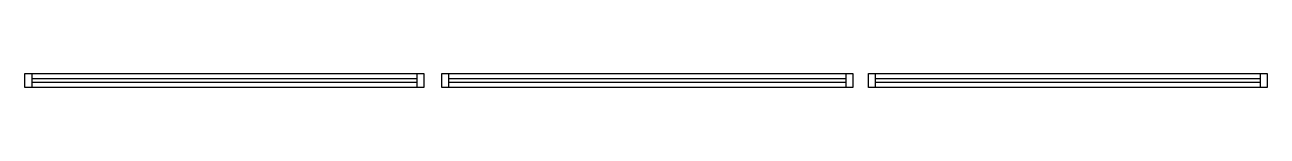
# Model space of a CAD drawing. Header units: metres. Extents: x 3426 to 4689, y 1257 to 1271.
import ezdxf

# ---------------------------------------------------------------- set-up
doc = ezdxf.new("R2010")
doc.units = ezdxf.units.M
for name, color, linetype in [('Painéis', 7, 'Continuous'), ('SARR_2.2x7', 7, 'Continuous'), ('SARR_EDITAR', 7, 'Continuous')]:
    doc.layers.add(name, color=color, linetype=linetype)

msp = doc.modelspace()

# ---------------------------------------------------------------- linework, layer by layer
at = {"layer": 'Painéis', "color": 7, "lineweight": 25}
for points in [[(3670.1, 1257.4), (3426.1, 1257.4), (3426.1, 1271.4), (3670.1, 1271.4)], [(3670.1, 1271.4), (3831.6, 1271.4), (3831.6, 1257.4), (3670.1, 1257.4)], [(4093.9, 1257.4), (3849.9, 1257.4), (3849.9, 1271.4), (4093.9, 1271.4)], [(4093.9, 1271.4), (4267.9, 1271.4), (4267.9, 1257.4), (4093.9, 1257.4)], [(4527.7, 1257.4), (4283.7, 1257.4), (4283.7, 1271.4), (4527.7, 1271.4)], [(4527.7, 1271.4), (4689.2, 1271.4), (4689.2, 1257.4), (4527.7, 1257.4)]]:
    msp.add_lwpolyline(points, dxfattribs=at)
at = {"layer": 'SARR_2.2x7', "color": 7, "lineweight": 25}
for p, q in [((3433.1, 1271.4), (3433.1, 1257.4)), ((3824.6, 1271.4), (3824.6, 1257.4)), ((3856.9, 1271.4), (3856.9, 1257.4)), ((4260.9, 1271.4), (4260.9, 1257.4)), ((4290.7, 1271.4), (4290.7, 1257.4)), ((4682.2, 1271.4), (4682.2, 1257.4))]:
    msp.add_line(p, q, dxfattribs=at)
at = {"layer": 'SARR_EDITAR', "color": 7, "lineweight": 25}
for p, q in [((3433.1, 1266.4), (3670.1, 1266.4)), ((3670.1, 1266.4), (3824.6, 1266.4)), ((3856.9, 1266.4), (4093.9, 1266.4)), ((4093.9, 1266.4), (4260.9, 1266.4)), ((4290.7, 1266.4), (4527.7, 1266.4)), ((4527.7, 1266.4), (4682.2, 1266.4)), ((3670.1, 1262.4), (3433.1, 1262.4)), ((3824.6, 1262.4), (3670.1, 1262.4)), ((4093.9, 1262.4), (3856.9, 1262.4)), ((4260.9, 1262.4), (4093.9, 1262.4)), ((4527.7, 1262.4), (4290.7, 1262.4)), ((4682.2, 1262.4), (4527.7, 1262.4))]:
    msp.add_line(p, q, dxfattribs=at)

doc.saveas('drawing.dxf')
